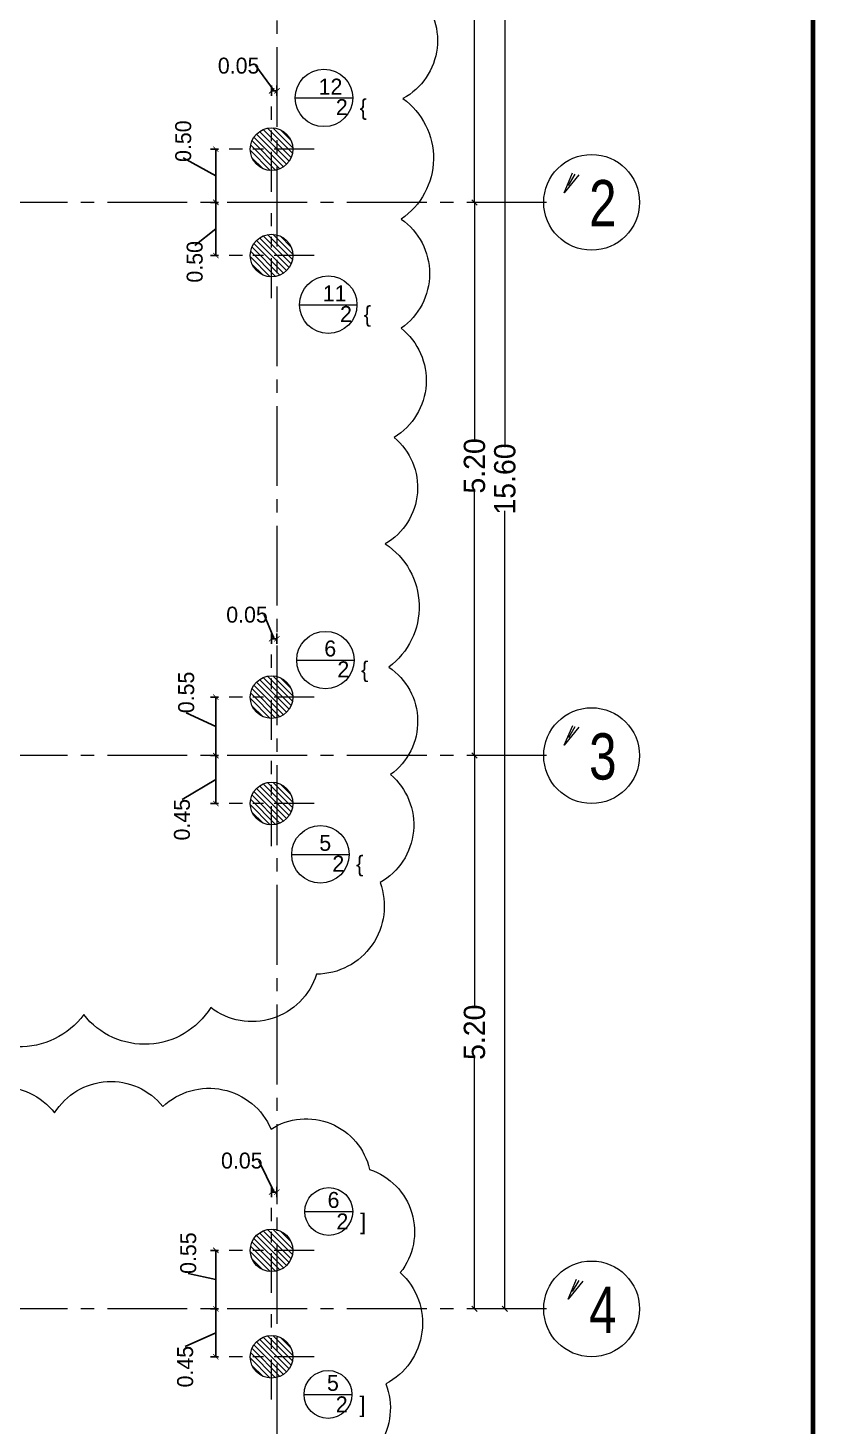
# Model space of a CAD drawing. Extents: x 971 to 1079, y 664 to 731.
# Drawn here: x 1043.48 to 1050.86, y 691.48 to 704.62 of the extents above; entities that cross this region are included whole.
import ezdxf

# ---------------------------------------------------------------- set-up
doc = ezdxf.new("R2010")
doc.units = 0
doc.header["$MEASUREMENT"] = 0
doc.header["$PDMODE"] = 3
doc.header["$PDSIZE"] = 0.1
doc.linetypes.add('CENTER2', pattern=[1.125, 0.75, -0.125, 0.125, -0.125])
doc.linetypes.add('HIDDEN2', pattern=[0.1875, 0.125, -0.0625])
doc.layers.get('0').update_dxf_attribs({"linetype": 'CONTINUOUS', "lineweight": 30})
doc.layers.get('Defpoints').update_dxf_attribs({"linetype": 'CONTINUOUS'})
for name, color, linetype, lineweight in [('As Built Piles', 4, 'HIDDEN2', 20), ('axis no.', 11, 'CONTINUOUS', 20), ('Dimensions of axis', 11, 'CONTINUOUS', 20), ('PILES_AXES', 4, 'CENTER2', 20), ('PILES_HATCH0', 8, 'CONTINUOUS', 9), ('PILES_NO_', 11, 'CONTINUOUS', 20), ('UG-BORDER', 20, 'CONTINUOUS', 80), ('UG-SECTION-LINE', 1, 'CONTINUOUS', 13)]:
    doc.layers.add(name, color=color, linetype=linetype, lineweight=lineweight)
doc.layers.add('DIMENSIONS_OF_PILES_TO_AXI', color=11, linetype='CONTINUOUS')
doc.styles.add('ARABY', font='sosa.shx')
doc.styles.add('SOSA', font='sosa.shx')
doc.styles.add('SOSA2', font='SOSA.shx', dxfattribs={"width": 0.8})
doc.dimstyles.new('axis dim', dxfattribs={"dimtxt": 0.2, "dimasz": 0.05, "dimexe": 0, "dimexo": 0, "dimgap": 0.001, "dimtad": 0, "dimzin": 0, "dimdsep": 46, "dimtxsty": 'SOSA', "dimblk": 'OBLIQUE', "dimcen": 0, "dimse1": 1, "dimse2": 1, "dimclrd": 256, "dimclre": 256, "dimclrt": 256, "dimadec": 0, "dimazin": 0, "dimtfac": 1, "dimtofl": 0, "dimtmove": 1, "dimatfit": 3, "dimldrblk": 'OBLIQUE', "dimfxl": 0, "dimtolj": 1, "dimtzin": 0, "dimarcsym": 0})
doc.dimstyles.new('Shabak dim', dxfattribs={"dimtxt": 0.15, "dimasz": 0.05, "dimexe": 0.05, "dimexo": 0.1, "dimgap": 0, "dimtad": 0, "dimzin": 0, "dimdsep": 46, "dimtxsty": 'SOSA', "dimblk1": 'ARCHTICK', "dimblk2": 'ARCHTICK', "dimsah": 1, "dimcen": 0, "dimclrd": 256, "dimadec": 0, "dimazin": 0, "dimtfac": 1, "dimtofl": 0, "dimtmove": 1, "dimatfit": 3, "dimldrblk": 'OBLIQUE', "dimfxl": 0.05, "dimfxlon": 1, "dimtolj": 1, "dimtzin": 0, "dimlwd": -1, "dimlwe": -1, "dimarcsym": 0})

# ---------------------------------------------------------------- blocks, each defined once
blk = doc.blocks.new('UG-DAMANHOUR-LABS-BORD')
at = {"layer": 'UG-BORDER'}
blk.add_line((-16.583, 0.404), (-16.583, 66.296), dxfattribs=at)
blk = doc.blocks.new('_OBLIQUE')
at = {"color": 0, "linetype": 'ByBlock'}
blk.add_line((-0.5, -0.5), (0.5, 0.5), dxfattribs=at)
blk = doc.blocks.new('*D473')
at = {"layer": 'Defpoints', "color": 0, "transparency": 16777216}
for p in [(8.454, -1.35), (7.274, -16.95), (10.792, -16.95)]:
    blk.add_point(p, dxfattribs=at)
at = {"layer": 'Dimensions of axis', "lineweight": -2, "transparency": 16777216}
for p, q in [((10.792, -1.35), (10.792, -8.852)), ((10.792, -16.95), (10.792, -9.448))]:
    blk.add_line(p, q, dxfattribs=at)
at = {"layer": 'Dimensions of axis', "lineweight": -2, "transparency": 16777216, "xscale": 0.05, "yscale": 0.05, "zscale": 0.05}
for p, rotation in [((10.792, -1.35), 90), ((10.792, -16.95), 270)]:
    blk.add_blockref('_OBLIQUE', p, dxfattribs=dict(at, rotation=rotation))
at = {"layer": 'Dimensions of axis', "transparency": 16777216, "insert": (10.792, -9.15), "char_height": 0.2, "attachment_point": 5, "rotation": 90, "style": 'SOSA'}
blk.add_mtext('\\A1;15.60', dxfattribs=at)
blk = doc.blocks.new('*D476')
at = {"layer": 'Defpoints', "color": 0, "transparency": 16777216}
for p in [(9.363, -6.55), (9.363, -11.75), (10.507, -11.75)]:
    blk.add_point(p, dxfattribs=at)
at = {"layer": 'Dimensions of axis', "lineweight": -2, "transparency": 16777216}
for p, q in [((10.507, -6.55), (10.507, -8.789)), ((10.507, -11.75), (10.507, -9.265))]:
    blk.add_line(p, q, dxfattribs=at)
at = {"layer": 'Dimensions of axis', "lineweight": -2, "transparency": 16777216, "xscale": 0.05, "yscale": 0.05, "zscale": 0.05}
for p, rotation in [((10.507, -6.55), 90), ((10.507, -11.75), 270)]:
    blk.add_blockref('_OBLIQUE', p, dxfattribs=dict(at, rotation=rotation))
at = {"layer": 'Dimensions of axis', "transparency": 16777216, "insert": (10.507, -9.027), "char_height": 0.2, "attachment_point": 5, "rotation": 90, "style": 'SOSA'}
blk.add_mtext('\\A1;5.20', dxfattribs=at)
blk = doc.blocks.new('*D477')
at = {"layer": 'Defpoints', "color": 0, "transparency": 16777216}
for p in [(9.363, -1.35), (9.363, -6.55), (10.507, -6.55)]:
    blk.add_point(p, dxfattribs=at)
at = {"layer": 'Dimensions of axis', "lineweight": -2, "transparency": 16777216}
for p, q in [((10.507, -1.35), (10.507, -3.589)), ((10.507, -6.55), (10.507, -4.065))]:
    blk.add_line(p, q, dxfattribs=at)
at = {"layer": 'Dimensions of axis', "lineweight": -2, "transparency": 16777216, "xscale": 0.05, "yscale": 0.05, "zscale": 0.05}
for p, rotation in [((10.507, -1.35), 90), ((10.507, -6.55), 270)]:
    blk.add_blockref('_OBLIQUE', p, dxfattribs=dict(at, rotation=rotation))
at = {"layer": 'Dimensions of axis', "transparency": 16777216, "insert": (10.507, -3.827), "char_height": 0.2, "attachment_point": 5, "rotation": 90, "style": 'SOSA'}
blk.add_mtext('\\A1;5.20', dxfattribs=at)
blk = doc.blocks.new('_ARCHTICK')
at = {"color": 0, "linetype": 'ByBlock', "const_width": 0.15}
blk.add_lwpolyline([(-0.5, -0.5), (0.5, 0.5)], dxfattribs=at)
blk = doc.blocks.new('*D483')
at = {"layer": 'Defpoints', "color": 0, "transparency": 16777216}
for p in [(8.076, -11.75), (8.2, -11.75), (8.2, -12.2)]:
    blk.add_point(p, dxfattribs=at)
at = {"layer": 'DIMENSIONS_OF_PILES_TO_AXI', "color": 0, "transparency": 16777216}
for p, q in [((8.1, -11.75), (8.026, -11.75)), ((8.1, -12.2), (8.026, -12.2))]:
    blk.add_line(p, q, dxfattribs=at)
at = {"layer": 'DIMENSIONS_OF_PILES_TO_AXI', "transparency": 16777216}
for p, q in [((8.076, -12.2), (8.076, -11.75)), ((8.076, -11.975), (7.758, -12.161))]:
    blk.add_line(p, q, dxfattribs=at)
at = {"layer": 'DIMENSIONS_OF_PILES_TO_AXI', "transparency": 16777216, "xscale": 0.05, "yscale": 0.05, "zscale": 0.05}
for p, rotation in [((8.076, -11.75), 90), ((8.076, -12.2), 270)]:
    blk.add_blockref('_ARCHTICK', p, dxfattribs=dict(at, rotation=rotation))
at = {"layer": 'DIMENSIONS_OF_PILES_TO_AXI', "color": 0, "transparency": 16777216, "insert": (7.758, -12.352), "char_height": 0.15, "attachment_point": 5, "rotation": 90, "style": 'SOSA'}
blk.add_mtext('\\A1;0.45', dxfattribs=at)
blk = doc.blocks.new('*D484')
at = {"layer": 'Defpoints', "color": 0, "transparency": 16777216}
for p in [(8.076, -11.2), (8.2, -11.2), (8.2, -11.75)]:
    blk.add_point(p, dxfattribs=at)
at = {"layer": 'DIMENSIONS_OF_PILES_TO_AXI', "color": 0, "transparency": 16777216}
for p, q in [((8.1, -11.2), (8.026, -11.2)), ((8.1, -11.75), (8.026, -11.75))]:
    blk.add_line(p, q, dxfattribs=at)
at = {"layer": 'DIMENSIONS_OF_PILES_TO_AXI', "transparency": 16777216}
for p, q in [((8.076, -11.75), (8.076, -11.2)), ((8.076, -11.475), (7.798, -11.348))]:
    blk.add_line(p, q, dxfattribs=at)
at = {"layer": 'DIMENSIONS_OF_PILES_TO_AXI', "transparency": 16777216, "xscale": 0.05, "yscale": 0.05, "zscale": 0.05}
for p, rotation in [((8.076, -11.2), 90), ((8.076, -11.75), 270)]:
    blk.add_blockref('_ARCHTICK', p, dxfattribs=dict(at, rotation=rotation))
at = {"layer": 'DIMENSIONS_OF_PILES_TO_AXI', "color": 0, "transparency": 16777216, "insert": (7.798, -11.156), "char_height": 0.15, "attachment_point": 5, "rotation": 90, "style": 'SOSA'}
blk.add_mtext('\\A1;0.55', dxfattribs=at)
blk = doc.blocks.new('*D485')
at = {"layer": 'Defpoints', "color": 0, "transparency": 16777216}
for p in [(8.65, -10.652), (8.6, -10.8), (8.65, -10.8)]:
    blk.add_point(p, dxfattribs=at)
at = {"layer": 'DIMENSIONS_OF_PILES_TO_AXI', "transparency": 16777216}
for p, q in [((8.625, -10.652), (8.53, -10.426)), ((8.6, -10.652), (8.65, -10.652))]:
    blk.add_line(p, q, dxfattribs=at)
at = {"layer": 'DIMENSIONS_OF_PILES_TO_AXI', "color": 0, "transparency": 16777216}
for p, q in [((8.6, -10.7), (8.6, -10.602)), ((8.65, -10.7), (8.65, -10.602))]:
    blk.add_line(p, q, dxfattribs=at)
at = {"layer": 'DIMENSIONS_OF_PILES_TO_AXI', "transparency": 16777216, "xscale": 0.05, "yscale": 0.05, "zscale": 0.05, "rotation": 180}
blk.add_blockref('_ARCHTICK', (8.6, -10.652), dxfattribs=at)
at = {"layer": 'DIMENSIONS_OF_PILES_TO_AXI', "transparency": 16777216, "xscale": 0.05, "yscale": 0.05, "zscale": 0.05}
blk.add_blockref('_ARCHTICK', (8.65, -10.652), dxfattribs=at)
at = {"layer": 'DIMENSIONS_OF_PILES_TO_AXI', "color": 0, "transparency": 16777216, "insert": (8.369, -10.426), "char_height": 0.15, "attachment_point": 5, "style": 'SOSA'}
blk.add_mtext('\\A1;0.05', dxfattribs=at)
blk = doc.blocks.new('*D491')
at = {"layer": 'Defpoints', "color": 0, "transparency": 16777216}
for p in [(8.076, -6.55), (8.2, -6.55), (8.2, -7.05)]:
    blk.add_point(p, dxfattribs=at)
at = {"layer": 'DIMENSIONS_OF_PILES_TO_AXI', "color": 0, "transparency": 16777216}
for p, q in [((8.1, -6.55), (8.026, -6.55)), ((8.1, -7.05), (8.026, -7.05))]:
    blk.add_line(p, q, dxfattribs=at)
at = {"layer": 'DIMENSIONS_OF_PILES_TO_AXI', "transparency": 16777216}
for p, q in [((8.076, -7.05), (8.076, -6.55)), ((8.076, -6.8), (7.878, -6.954))]:
    blk.add_line(p, q, dxfattribs=at)
at = {"layer": 'DIMENSIONS_OF_PILES_TO_AXI', "transparency": 16777216, "xscale": 0.05, "yscale": 0.05, "zscale": 0.05}
for p, rotation in [((8.076, -6.55), 90), ((8.076, -7.05), 270)]:
    blk.add_blockref('_ARCHTICK', p, dxfattribs=dict(at, rotation=rotation))
at = {"layer": 'DIMENSIONS_OF_PILES_TO_AXI', "color": 0, "transparency": 16777216, "insert": (7.878, -7.109), "char_height": 0.15, "attachment_point": 5, "rotation": 90, "style": 'SOSA'}
blk.add_mtext('\\A1;0.50', dxfattribs=at)
blk = doc.blocks.new('*D492')
at = {"layer": 'Defpoints', "color": 0, "transparency": 16777216}
for p in [(8.076, -6.05), (8.2, -6.05), (8.2, -6.55)]:
    blk.add_point(p, dxfattribs=at)
at = {"layer": 'DIMENSIONS_OF_PILES_TO_AXI', "transparency": 16777216}
for p, q in [((8.076, -6.3), (7.77, -6.131)), ((8.076, -6.55), (8.076, -6.05))]:
    blk.add_line(p, q, dxfattribs=at)
at = {"layer": 'DIMENSIONS_OF_PILES_TO_AXI', "color": 0, "transparency": 16777216}
for p, q in [((8.1, -6.05), (8.026, -6.05)), ((8.1, -6.55), (8.026, -6.55))]:
    blk.add_line(p, q, dxfattribs=at)
at = {"layer": 'DIMENSIONS_OF_PILES_TO_AXI', "transparency": 16777216, "xscale": 0.05, "yscale": 0.05, "zscale": 0.05}
for p, rotation in [((8.076, -6.05), 90), ((8.076, -6.55), 270)]:
    blk.add_blockref('_ARCHTICK', p, dxfattribs=dict(at, rotation=rotation))
at = {"layer": 'DIMENSIONS_OF_PILES_TO_AXI', "color": 0, "transparency": 16777216, "insert": (7.77, -5.975), "char_height": 0.15, "attachment_point": 5, "rotation": 90, "style": 'SOSA'}
blk.add_mtext('\\A1;0.50', dxfattribs=at)
blk = doc.blocks.new('*D493')
at = {"layer": 'Defpoints', "color": 0, "transparency": 16777216}
for p in [(8.65, -5.502), (8.6, -5.65), (8.65, -5.65)]:
    blk.add_point(p, dxfattribs=at)
at = {"layer": 'DIMENSIONS_OF_PILES_TO_AXI', "transparency": 16777216}
for p, q in [((8.625, -5.502), (8.451, -5.266)), ((8.6, -5.502), (8.65, -5.502))]:
    blk.add_line(p, q, dxfattribs=at)
at = {"layer": 'DIMENSIONS_OF_PILES_TO_AXI', "color": 0, "transparency": 16777216}
for p, q in [((8.6, -5.55), (8.6, -5.452)), ((8.65, -5.55), (8.65, -5.452))]:
    blk.add_line(p, q, dxfattribs=at)
at = {"layer": 'DIMENSIONS_OF_PILES_TO_AXI', "transparency": 16777216, "xscale": 0.05, "yscale": 0.05, "zscale": 0.05, "rotation": 180}
blk.add_blockref('_ARCHTICK', (8.6, -5.502), dxfattribs=at)
at = {"layer": 'DIMENSIONS_OF_PILES_TO_AXI', "transparency": 16777216, "xscale": 0.05, "yscale": 0.05, "zscale": 0.05}
blk.add_blockref('_ARCHTICK', (8.65, -5.502), dxfattribs=at)
at = {"layer": 'DIMENSIONS_OF_PILES_TO_AXI', "color": 0, "transparency": 16777216, "insert": (8.29, -5.266), "char_height": 0.15, "attachment_point": 5, "style": 'SOSA'}
blk.add_mtext('\\A1;0.05', dxfattribs=at)
blk = doc.blocks.new('*D504')
at = {"layer": 'Defpoints', "color": 0, "transparency": 16777216}
for p in [(9.094, -11.75), (9.094, -16.95), (10.507, -16.95)]:
    blk.add_point(p, dxfattribs=at)
at = {"layer": 'Dimensions of axis', "lineweight": -2, "transparency": 16777216}
for p, q in [((10.507, -11.75), (10.507, -14.112)), ((10.507, -16.95), (10.507, -14.588))]:
    blk.add_line(p, q, dxfattribs=at)
at = {"layer": 'Dimensions of axis', "lineweight": -2, "transparency": 16777216, "xscale": 0.05, "yscale": 0.05, "zscale": 0.05}
for p, rotation in [((10.507, -11.75), 90), ((10.507, -16.95), 270)]:
    blk.add_blockref('_OBLIQUE', p, dxfattribs=dict(at, rotation=rotation))
at = {"layer": 'Dimensions of axis', "transparency": 16777216, "insert": (10.507, -14.35), "char_height": 0.2, "attachment_point": 5, "rotation": 90, "style": 'SOSA'}
blk.add_mtext('\\A1;5.20', dxfattribs=at)
blk = doc.blocks.new('*D510')
at = {"layer": 'Defpoints', "color": 0, "transparency": 16777216}
for p in [(8.076, -16.95), (8.2, -16.95), (8.2, -17.4)]:
    blk.add_point(p, dxfattribs=at)
at = {"layer": 'DIMENSIONS_OF_PILES_TO_AXI', "color": 0, "transparency": 16777216}
for p, q in [((8.1, -16.95), (8.026, -16.95)), ((8.1, -17.4), (8.026, -17.4))]:
    blk.add_line(p, q, dxfattribs=at)
at = {"layer": 'DIMENSIONS_OF_PILES_TO_AXI', "transparency": 16777216}
for p, q in [((8.076, -17.4), (8.076, -16.95)), ((8.076, -17.175), (7.788, -17.302))]:
    blk.add_line(p, q, dxfattribs=at)
at = {"layer": 'DIMENSIONS_OF_PILES_TO_AXI', "transparency": 16777216, "xscale": 0.05, "yscale": 0.05, "zscale": 0.05}
for p, rotation in [((8.076, -16.95), 90), ((8.076, -17.4), 270)]:
    blk.add_blockref('_ARCHTICK', p, dxfattribs=dict(at, rotation=rotation))
at = {"layer": 'DIMENSIONS_OF_PILES_TO_AXI', "color": 0, "transparency": 16777216, "insert": (7.788, -17.493), "char_height": 0.15, "attachment_point": 5, "rotation": 90, "style": 'SOSA'}
blk.add_mtext('\\A1;0.45', dxfattribs=at)
blk = doc.blocks.new('*D511')
at = {"layer": 'Defpoints', "color": 0, "transparency": 16777216}
for p in [(8.076, -16.4), (8.2, -16.4), (8.2, -16.95)]:
    blk.add_point(p, dxfattribs=at)
at = {"layer": 'DIMENSIONS_OF_PILES_TO_AXI', "color": 0, "transparency": 16777216}
for p, q in [((8.1, -16.4), (8.026, -16.4)), ((8.1, -16.95), (8.026, -16.95))]:
    blk.add_line(p, q, dxfattribs=at)
at = {"layer": 'DIMENSIONS_OF_PILES_TO_AXI', "transparency": 16777216}
for p, q in [((8.076, -16.95), (8.076, -16.4)), ((8.076, -16.675), (7.817, -16.617))]:
    blk.add_line(p, q, dxfattribs=at)
at = {"layer": 'DIMENSIONS_OF_PILES_TO_AXI', "transparency": 16777216, "xscale": 0.05, "yscale": 0.05, "zscale": 0.05}
for p, rotation in [((8.076, -16.4), 90), ((8.076, -16.95), 270)]:
    blk.add_blockref('_ARCHTICK', p, dxfattribs=dict(at, rotation=rotation))
at = {"layer": 'DIMENSIONS_OF_PILES_TO_AXI', "color": 0, "transparency": 16777216, "insert": (7.817, -16.426), "char_height": 0.15, "attachment_point": 5, "rotation": 90, "style": 'SOSA'}
blk.add_mtext('\\A1;0.55', dxfattribs=at)
blk = doc.blocks.new('*D512')
at = {"layer": 'Defpoints', "color": 0, "transparency": 16777216}
for p in [(8.65, -15.852), (8.6, -16), (8.65, -16)]:
    blk.add_point(p, dxfattribs=at)
at = {"layer": 'DIMENSIONS_OF_PILES_TO_AXI', "transparency": 16777216}
for p, q in [((8.625, -15.852), (8.481, -15.557)), ((8.6, -15.852), (8.65, -15.852))]:
    blk.add_line(p, q, dxfattribs=at)
at = {"layer": 'DIMENSIONS_OF_PILES_TO_AXI', "color": 0, "transparency": 16777216}
for p, q in [((8.6, -15.9), (8.6, -15.802)), ((8.65, -15.9), (8.65, -15.802))]:
    blk.add_line(p, q, dxfattribs=at)
at = {"layer": 'DIMENSIONS_OF_PILES_TO_AXI', "transparency": 16777216, "xscale": 0.05, "yscale": 0.05, "zscale": 0.05, "rotation": 180}
blk.add_blockref('_ARCHTICK', (8.6, -15.852), dxfattribs=at)
at = {"layer": 'DIMENSIONS_OF_PILES_TO_AXI', "transparency": 16777216, "xscale": 0.05, "yscale": 0.05, "zscale": 0.05}
blk.add_blockref('_ARCHTICK', (8.65, -15.852), dxfattribs=at)
at = {"layer": 'DIMENSIONS_OF_PILES_TO_AXI', "color": 0, "transparency": 16777216, "insert": (8.32, -15.557), "char_height": 0.15, "attachment_point": 5, "style": 'SOSA'}
blk.add_mtext('\\A1;0.05', dxfattribs=at)
blk = doc.blocks.new('A$C2E896A52')
at = {"layer": 'PILES_HATCH0'}
h = blk.add_hatch(dxfattribs=at)
h.set_pattern_fill('ANSI31', color=256, scale=0.3, angle=90, style=0)
h.set_pattern_definition([(135, (-902.401773, -353.52227), (-0.0265165043, -0.0265165043), [])])
h.paths.add_polyline_path([(8.6, -5.85, 0.414214), (8.4, -6.05), (8.6, -6.05)])
h.paths.add_polyline_path([(8.6, -5.85), (8.6, -6.05), (8.8, -6.05, 0.414214)])
h.paths.add_polyline_path([(8.8, -6.05), (8.6, -6.05), (8.6, -6.25, 0.414214)])
h.paths.add_polyline_path([(8.6, -6.05), (8.4, -6.05, 0.414214), (8.6, -6.25)])
h = blk.add_hatch(dxfattribs=at)
h.set_pattern_fill('ANSI31', color=256, scale=0.3, angle=90, style=0)
h.set_pattern_definition([(135, (-902.401773, -354.52227), (-0.0265165043, -0.0265165043), [])])
h.paths.add_polyline_path([(8.6, -6.85, 0.414214), (8.4, -7.05), (8.6, -7.05)])
h.paths.add_polyline_path([(8.6, -6.85), (8.6, -7.05), (8.8, -7.05, 0.414214)])
h.paths.add_polyline_path([(8.8, -7.05), (8.6, -7.05), (8.6, -7.25, 0.414214)])
h.paths.add_polyline_path([(8.6, -7.05), (8.4, -7.05, 0.414214), (8.6, -7.25)])
h = blk.add_hatch(dxfattribs=at)
h.set_pattern_fill('ANSI31', color=256, scale=0.3, angle=90, style=0)
h.set_pattern_definition([(135, (-902.401773, -358.67227), (-0.0265165043, -0.0265165043), [])])
h.paths.add_polyline_path([(8.6, -11, 0.414214), (8.4, -11.2), (8.6, -11.2)])
h.paths.add_polyline_path([(8.6, -11), (8.6, -11.2), (8.8, -11.2, 0.414214)])
h.paths.add_polyline_path([(8.8, -11.2), (8.6, -11.2), (8.6, -11.4, 0.414214)])
h.paths.add_polyline_path([(8.6, -11.2), (8.4, -11.2, 0.414214), (8.6, -11.4)])
h = blk.add_hatch(dxfattribs=at)
h.set_pattern_fill('ANSI31', color=256, scale=0.3, angle=90, style=0)
h.set_pattern_definition([(135, (-902.401773, -359.67227), (-0.0265165043, -0.0265165043), [])])
h.paths.add_polyline_path([(8.6, -12, 0.414214), (8.4, -12.2), (8.6, -12.2)])
h.paths.add_polyline_path([(8.6, -12), (8.6, -12.2), (8.8, -12.2, 0.414214)])
h.paths.add_polyline_path([(8.8, -12.2), (8.6, -12.2), (8.6, -12.4, 0.414214)])
h.paths.add_polyline_path([(8.6, -12.2), (8.4, -12.2, 0.414214), (8.6, -12.4)])
h = blk.add_hatch(dxfattribs=at)
h.set_pattern_fill('ANSI31', color=256, scale=0.3, angle=90, style=0)
h.set_pattern_definition([(135, (-902.401773, -363.87227), (-0.0265165043, -0.0265165043), [])])
h.paths.add_polyline_path([(8.6, -16.2, 0.414214), (8.4, -16.4), (8.6, -16.4)])
h.paths.add_polyline_path([(8.6, -16.2), (8.6, -16.4), (8.8, -16.4, 0.414214)])
h.paths.add_polyline_path([(8.8, -16.4), (8.6, -16.4), (8.6, -16.6, 0.414214)])
h.paths.add_polyline_path([(8.6, -16.4), (8.4, -16.4, 0.414214), (8.6, -16.6)])
h = blk.add_hatch(dxfattribs=at)
h.set_pattern_fill('ANSI31', color=256, scale=0.3, angle=90, style=0)
h.set_pattern_definition([(135, (-902.401773, -364.87227), (-0.0265165043, -0.0265165043), [])])
h.paths.add_polyline_path([(8.6, -17.2, 0.414214), (8.4, -17.4), (8.6, -17.4)])
h.paths.add_polyline_path([(8.6, -17.2), (8.6, -17.4), (8.8, -17.4, 0.414214)])
h.paths.add_polyline_path([(8.8, -17.4), (8.6, -17.4), (8.6, -17.6, 0.414214)])
h.paths.add_polyline_path([(8.6, -17.4), (8.4, -17.4, 0.414214), (8.6, -17.6)])
at = {"layer": 'As Built Piles', "linetype": 'Continuous', "ltscale": 0.01}
for centre in [(8.6, -6.05), (8.6, -7.05), (8.6, -11.2), (8.6, -12.2), (8.6, -16.4), (8.6, -17.4)]:
    blk.add_circle(centre, 0.2, dxfattribs=at)
at = {"layer": 'axis no.'}
for p, q in [((11.349, -6.462), (11.428, -6.274)), ((11.486, -6.291), (11.349, -6.462)), ((11.391, -6.39), (11.452, -6.285)), ((11.35, -11.653), (11.429, -11.466)), ((11.488, -11.482), (11.35, -11.653)), ((11.392, -11.581), (11.453, -11.476)), ((11.386, -16.86), (11.464, -16.672)), ((11.428, -16.788), (11.489, -16.683)), ((11.523, -16.689), (11.386, -16.86))]:
    blk.add_line(p, q, dxfattribs=at)
for centre in [(11.607, -6.55), (11.607, -11.75), (11.607, -16.95)]:
    blk.add_circle(centre, 0.45, dxfattribs=at)
at = {"layer": 'PILES_AXES', "ltscale": 0.5}
for p, q in [((8.6, -6.45), (8.6, -5.65)), ((9, -6.05), (8.2, -6.05)), ((8.6, -7.45), (8.6, -6.65)), ((9, -7.05), (8.2, -7.05)), ((8.6, -11.6), (8.6, -10.8)), ((9, -11.2), (8.2, -11.2)), ((8.6, -12.6), (8.6, -11.8)), ((9, -12.2), (8.2, -12.2)), ((8.6, -16.8), (8.6, -16)), ((9, -16.4), (8.2, -16.4)), ((8.6, -17.8), (8.6, -17)), ((9, -17.4), (8.2, -17.4))]:
    blk.add_line(p, q, dxfattribs=at)
at = {"layer": 'PILES_NO_'}
for p, q in [((8.822, -5.568), (9.362, -5.568)), ((8.862, -7.512), (9.402, -7.512)), ((8.836, -10.852), (9.376, -10.852)), ((8.789, -12.678), (9.329, -12.678)), ((8.912, -16.035), (9.362, -16.035)), ((8.905, -17.754), (9.355, -17.754))]:
    blk.add_line(p, q, dxfattribs=at)
for centre, radius in [((9.092, -5.568), 0.27), ((9.132, -7.512), 0.27), ((9.106, -10.852), 0.27), ((9.059, -12.678), 0.27), ((9.137, -16.035), 0.225), ((9.13, -17.754), 0.225)]:
    blk.add_circle(centre, radius, dxfattribs=at)
at = {"layer": 'UG-SECTION-LINE', "linetype": 'CENTER2'}
for p, q in [((8.65, 2.785), (8.65, -19.041)), ((11.183, -6.55), (0.292, -6.55)), ((11.183, -11.75), (0.292, -11.75)), ((11.183, -16.95), (0.292, -16.95))]:
    blk.add_line(p, q, dxfattribs=at)
at = {"layer": 'axis no.', "style": 'SOSA2', "width": 0.8}
for s, p in [('2', (11.583, -6.775)), ('3', (11.583, -11.975)), ('4', (11.583, -17.175))]:
    blk.add_text(s, height=0.435, dxfattribs=at).set_placement(p)
at = {"layer": 'PILES_NO_', "style": 'ARABY'}
for s, p in [('12', (9.042, -5.537)), ('2  {', (9.204, -5.73)), ('11', (9.081, -7.48)), ('2  {', (9.243, -7.674)), ('6', (9.095, -10.818)), ('2  {', (9.218, -11.014)), ('5', (9.048, -12.645)), ('2  {', (9.171, -12.84)), ('6', (9.126, -16.001)), ('2  ]', (9.209, -16.203)), ('5', (9.12, -17.72)), ('2  ]', (9.203, -17.922))]:
    blk.add_text(s, height=0.15, dxfattribs=at).set_placement(p)
at = {"layer": 'Dimensions of axis'}
for base, p1, p2, picture, middle in [((10.792, -16.95), (8.454, -1.35), (7.274, -16.95), '*D473', (10.792, -9.15)), ((10.507, -6.55), (9.363, -1.35), (9.363, -6.55), '*D477', (10.507, -3.827)), ((10.507, -11.75), (9.363, -6.55), (9.363, -11.75), '*D476', (10.507, -9.027)), ((10.507, -16.95), (9.094, -11.75), (9.094, -16.95), '*D504', (10.507, -14.35))]:
    dim = blk.add_linear_dim(base=base, p1=p1, p2=p2, angle=90, dimstyle='axis dim', dxfattribs=at)
    dim.commit()
    dim.dimension.update_dxf_attribs({"geometry": picture, "text_midpoint": middle, "dimtype": 128})
at = {"layer": 'DIMENSIONS_OF_PILES_TO_AXI'}
for base, p1, p2, picture, middle in [((8.65, -5.502), (8.6, -5.65), (8.65, -5.65), '*D493', (8.451, -5.266)), ((8.65, -10.652), (8.6, -10.8), (8.65, -10.8), '*D485', (8.53, -10.426)), ((8.65, -15.852), (8.6, -16), (8.65, -16), '*D512', (8.481, -15.557))]:
    dim = blk.add_linear_dim(base=base, p1=p1, p2=p2, dimstyle='Shabak dim', dxfattribs=at)
    dim.commit()
    dim.dimension.update_dxf_attribs({"geometry": picture, "text_midpoint": middle, "dimtype": 128})
for base, p1, p2, picture, middle in [((8.076, -6.05), (8.2, -6.55), (8.2, -6.05), '*D492', (7.77, -6.131)), ((8.076, -6.55), (8.2, -7.05), (8.2, -6.55), '*D491', (7.878, -6.954)), ((8.076, -11.2), (8.2, -11.75), (8.2, -11.2), '*D484', (7.798, -11.348)), ((8.076, -11.75), (8.2, -12.2), (8.2, -11.75), '*D483', (7.758, -12.161)), ((8.076, -16.4), (8.2, -16.95), (8.2, -16.4), '*D511', (7.817, -16.617)), ((8.076, -16.95), (8.2, -17.4), (8.2, -16.95), '*D510', (7.788, -17.302))]:
    dim = blk.add_linear_dim(base=base, p1=p1, p2=p2, angle=90, dimstyle='Shabak dim', dxfattribs=at)
    dim.commit()
    dim.dimension.update_dxf_attribs({"geometry": picture, "text_midpoint": middle, "dimtype": 128})

msp = doc.modelspace()

# ---------------------------------------------------------------- linework, layer by layer
at = {"layer": 'PILES_NO_'}
for points in [[(1047.1179, 704.9617, -0.5205671), (1047.0019, 703.9522, -0.5205671), (1047.0019, 703.9522, -0.5205671), (1046.9852, 702.8199, -0.5205671), (1046.9852, 702.8199, -0.5205671), (1046.9852, 701.7938, -0.5205671), (1046.9852, 701.7938, -0.5205671), (1046.9189, 700.7678, -0.5205671), (1046.9189, 700.7678, -0.5205671), (1046.8359, 699.767, -0.5205671), (1046.8359, 699.767, -0.5205671), (1046.8691, 698.6085, -0.5205671), (1046.8691, 698.6085, -0.5205671), (1046.8856, 697.599, -0.5205671), (1046.8856, 697.599, -0.5205671), (1046.7864, 696.5836, -0.5205671), (1046.7864, 696.5836, -0.5205671), (1046.1897, 695.723, -0.5205671), (1046.1897, 695.723, -0.5205671), (1045.1952, 695.4085, -0.5205671), (1045.1952, 695.4085, -0.5205671), (1044.0018, 695.3423, -0.5205671), (1044.0018, 695.3423, -0.5205671), (1042.7753, 695.3754, -0.5205671)], [(1042.6965, 694.3727, -0.5205671), (1043.7287, 694.4182, -0.5205671), (1043.7287, 694.4182, -0.5205671), (1044.7457, 694.4788, -0.5205671), (1044.7457, 694.4788, -0.5205671), (1045.7626, 694.2666, -0.5205671), (1045.7626, 694.2666, -0.5205671), (1046.6885, 693.8877, -0.5205671), (1046.6885, 693.8877, -0.5205671), (1046.9769, 692.9178, -0.5205671), (1046.9769, 692.9178, -0.5205671), (1046.8403, 691.872, -0.5205671), (1046.8403, 691.872, -0.5205671), (1046.2787, 691.0233, -0.5205671)]]:
    msp.add_lwpolyline(points, format="xyb", dxfattribs=at)

# ---------------------------------------------------------------- block references
msp.add_blockref('UG-DAMANHOUR-LABS-BORD', (1067.4384, 664.2206))
at = {"layer": 'As Built Piles'}
msp.add_blockref('A$C2E896A52', (1037.1677, 709.5269), dxfattribs=at)

doc.saveas('drawing.dxf')
